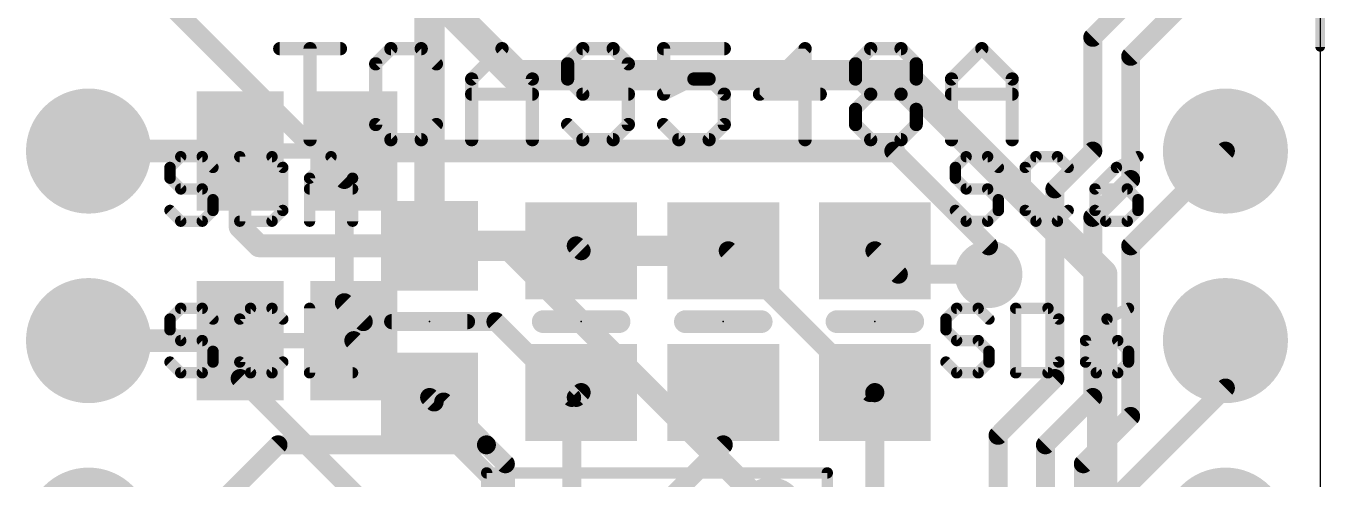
# Model space of a CAD drawing. Extents: x -11.8 to 18.1, y -9.3 to 37.4.
# Drawn here: x 0.43 to 17.85, y 19.73 to 25.81 of the extents above; entities that cross this region are included whole.
import ezdxf

# ---------------------------------------------------------------- set-up
doc = ezdxf.new("R2010")
doc.units = 0
for name, color, linetype in [('1', 12, 'CONTINUOUS'), ('16', 132, 'CONTINUOUS'), ('17', 110, 'CONTINUOUS'), ('18', 110, 'CONTINUOUS'), ('20', 53, 'CONTINUOUS'), ('21', 40, 'CONTINUOUS'), ('23', 53, 'CONTINUOUS')]:
    doc.layers.add(name, color=color, linetype=linetype)

# ---------------------------------------------------------------- blocks, each defined once
blk = doc.blocks.new('RECT')
blk.add_solid([(-0.5, -0.5), (0.5, -0.5), (-0.5, 0.5), (0.5, 0.5)])
blk = doc.blocks.new('ROUNDP')
at = {"const_width": 0.5}
blk.add_lwpolyline([(0, -0.25, 1), (0, 0.25, 1), (0, -0.25)], format="xyb", dxfattribs=at)
blk = doc.blocks.new('ROUNDV')
at = {"const_width": 0.5}
blk.add_lwpolyline([(0, -0.25, 1), (0, 0.25, 1), (0, -0.25)], format="xyb", dxfattribs=at)

msp = doc.modelspace()

# ---------------------------------------------------------------- linework, layer by layer
at = {"layer": '1'}
for points, const_width in [([(4.699, 23.749), (1.905, 26.543)], 0.254), ([(15.24, 25.4), (16.51, 26.67)], 0.254), ([(5.842, 22.86), (5.842, 26.289)], 0.4064), ([(14.732, 25.654), (15.24, 26.162)], 0.254), ([(14.732, 24.13), (14.732, 25.654)], 0.254), ([(15.24, 23.749), (15.24, 25.4)], 0.254), ([(14.224, 23.622), (14.732, 24.13)], 0.254), ([(15.24, 22.86), (16.51, 24.13)], 0.254), ([(4.699, 22.098), (4.699, 23.749)], 0.254), ([(14.732, 23.241), (15.24, 23.749)], 0.254), ([(14.224, 21.082), (14.224, 23.622)], 0.254), ([(14.732, 20.828), (14.732, 23.241)], 0.254), ([(5.842, 22.86), (7.808, 22.86)], 0.4064), ([(9.779, 22.794), (7.874, 22.794)], 0.4064), ([(7.808, 22.86), (7.874, 22.794)], 0.254), ([(15.24, 20.574), (15.24, 22.86)], 0.254), ([(9.779, 22.794), (9.845, 22.794)], 0.254), ([(9.845, 22.794), (11.745, 20.894)], 0.254), ([(11.811, 22.794), (12.126, 22.479)], 0.254), ([(12.126, 22.479), (13.335, 22.479)], 0.254), ([(4.953, 21.844), (4.699, 22.098)], 0.254), ([(6.731, 21.844), (4.953, 21.844)], 0.254), ([(7.747, 20.828), (6.731, 21.844)], 0.254), ([(16.51, 20.955), (16.51, 21.59)], 0.254), ([(13.462, 20.32), (14.224, 21.082)], 0.254), ([(15.113, 19.558), (16.51, 20.955)], 0.254), ([(5.903, 20.767), (5.842, 20.828)], 0.254), ([(7.747, 18.669), (7.747, 20.828)], 0.254), ([(7.747, 20.828), (7.808, 20.828)], 0.254), ([(7.808, 20.828), (7.874, 20.894)], 0.254), ([(9.779, 20.894), (9.779, 20.193)], 0.254), ([(11.745, 20.894), (11.811, 20.894)], 0.254), ([(11.8078, 20.8908), (11.811, 20.894)], 0.254), ([(11.811, 19.5802), (11.811, 20.894)], 0.254), ([(14.097, 20.193), (14.732, 20.828)], 0.254), ([(6.03, 20.767), (5.903, 20.767)], 0.254), ([(6.604, 20.193), (6.03, 20.767)], 0.254), ([(14.605, 19.939), (15.24, 20.574)], 0.254), ([(13.462, 19.558), (13.462, 20.32)], 0.254), ([(2.667, 19.05), (3.81, 20.193)], 0.254), ([(3.81, 20.193), (6.604, 20.193)], 0.254), ([(6.604, 20.193), (6.858, 19.939)], 0.254), ([(9.779, 20.193), (9.017, 19.431)], 0.254), ([(14.097, 19.304), (14.097, 20.193)], 0.254), ([(6.858, 19.939), (6.858, 18.288)], 0.254), ([(14.605, 19.05), (14.605, 19.939)], 0.254)]:
    msp.add_lwpolyline(points, dxfattribs=dict(at, const_width=const_width))
for points, const_width in [([(14.7955, 25.654, 1), (14.6685, 25.654)], 0.127), ([(14.6871, 25.6989, 1), (14.7769, 25.6091)], 0.127), ([(15.3035, 25.4, 1), (15.1765, 25.4)], 0.127), ([(15.1951, 25.4449, 1), (15.2849, 25.3551)], 0.127), ([(14.7769, 24.0851, 1), (14.6871, 24.1749)], 0.127), ([(16.5549, 24.0851, 1), (16.4651, 24.1749)], 0.127), ([(14.6685, 24.13, 1), (14.7955, 24.13)], 0.127), ([(4.7625, 23.749, 1), (4.6355, 23.749)], 0.127), ([(4.6541, 23.7041, 1), (4.7439, 23.7939)], 0.127), ([(15.2849, 23.7041, 1), (15.1951, 23.7939)], 0.127), ([(14.2875, 23.622, 1), (14.1605, 23.622)], 0.127), ([(14.1791, 23.6669, 1), (14.2689, 23.5771)], 0.127), ([(15.1765, 23.749, 1), (15.3035, 23.749)], 0.127), ([(14.7955, 23.241, 1), (14.6685, 23.241)], 0.127), ([(14.6871, 23.2859, 1), (14.7769, 23.1961)], 0.127), ([(5.842, 22.9616, 1), (5.842, 22.7584)], 0.2032), ([(7.874, 22.8956, 1), (7.874, 22.6924)], 0.2032), ([(7.8529, 22.9049, 1), (7.7631, 22.8151)], 0.127), ([(7.808, 22.7584, 1), (7.808, 22.9616)], 0.2032), ([(9.779, 22.6924, 1), (9.779, 22.8956)], 0.2032), ([(15.3035, 22.86, 1), (15.1765, 22.86)], 0.127), ([(5.7404, 22.86, 1), (5.9436, 22.86)], 0.2032), ([(7.8291, 22.7491, 1), (7.9189, 22.8389)], 0.127), ([(9.779, 22.8575, 1), (9.779, 22.7305)], 0.127), ([(9.8899, 22.8389, 1), (9.8001, 22.7491)], 0.127), ([(9.845, 22.7305, 1), (9.845, 22.8575)], 0.127), ([(11.8559, 22.8389, 1), (11.7661, 22.7491)], 0.127), ([(15.1951, 22.9049, 1), (15.2849, 22.8151)], 0.127), ([(12.126, 22.5425, 1), (12.126, 22.4155)], 0.127), ([(12.0811, 22.4341, 1), (12.1709, 22.5239)], 0.127), ([(13.335, 22.4155, 1), (13.335, 22.5425)], 0.127), ([(4.7439, 22.1429, 1), (4.6541, 22.0531)], 0.127), ([(4.6355, 22.098, 1), (4.7625, 22.098)], 0.127), ([(4.953, 21.9075, 1), (4.953, 21.7805)], 0.127), ([(4.9081, 21.7991, 1), (4.9979, 21.8889)], 0.127), ([(6.7759, 21.8889, 1), (6.6861, 21.7991)], 0.127), ([(6.731, 21.7805, 1), (6.731, 21.9075)], 0.127), ([(16.5735, 21.59, 1), (16.4465, 21.59)], 0.127), ([(14.1605, 21.082, 1), (14.2875, 21.082)], 0.127), ([(14.2689, 21.0371, 1), (14.1791, 21.1269)], 0.127), ([(16.5549, 20.9101, 1), (16.4651, 20.9999)], 0.127), ([(5.8869, 20.8729, 1), (5.7971, 20.7831)], 0.127), ([(7.8105, 20.828, 1), (7.6835, 20.828)], 0.127), ([(7.747, 20.8915, 1), (7.747, 20.7645)], 0.127), ([(7.7021, 20.7831, 1), (7.7919, 20.8729)], 0.127), ([(7.7631, 20.8729, 1), (7.8529, 20.7831)], 0.127), ([(7.808, 20.7645, 1), (7.808, 20.8915)], 0.127), ([(7.9189, 20.8491, 1), (7.8291, 20.9389)], 0.127), ([(9.8425, 20.894, 1), (9.7155, 20.894)], 0.127), ([(11.745, 20.9575, 1), (11.745, 20.8305)], 0.127), ([(11.7001, 20.8491, 1), (11.7899, 20.9389)], 0.127), ([(11.7629, 20.9357, 1), (11.8527, 20.8459)], 0.127), ([(11.8745, 20.894, 1), (11.7475, 20.894)], 0.127), ([(11.8559, 20.8491, 1), (11.7661, 20.9389)], 0.127), ([(11.811, 20.8305, 1), (11.811, 20.9575)], 0.127), ([(14.7769, 20.7831, 1), (14.6871, 20.8729)], 0.127), ([(16.4465, 20.955, 1), (16.5735, 20.955)], 0.127), ([(5.903, 20.8305, 1), (5.903, 20.7035)], 0.127), ([(5.8581, 20.7221, 1), (5.9479, 20.8119)], 0.127), ([(6.0749, 20.8119, 1), (5.9851, 20.7221)], 0.127), ([(6.03, 20.7035, 1), (6.03, 20.8305)], 0.127), ([(14.6685, 20.828, 1), (14.7955, 20.828)], 0.127), ([(15.1765, 20.574, 1), (15.3035, 20.574)], 0.127), ([(15.2849, 20.5291, 1), (15.1951, 20.6189)], 0.127), ([(13.5255, 20.32, 1), (13.3985, 20.32)], 0.127), ([(13.4171, 20.3649, 1), (13.5069, 20.2751)], 0.127), ([(3.81, 20.2565, 1), (3.81, 20.1295)], 0.127), ([(3.8549, 20.1481, 1), (3.7651, 20.2379)], 0.127), ([(6.6489, 20.2379, 1), (6.5591, 20.1481)], 0.127), ([(6.5591, 20.1481, 1), (6.6489, 20.2379)], 0.127), ([(6.604, 20.1295, 1), (6.604, 20.2565)], 0.127), ([(9.7155, 20.193, 1), (9.8425, 20.193)], 0.127), ([(9.8239, 20.1481, 1), (9.7341, 20.2379)], 0.127), ([(14.1605, 20.193, 1), (14.0335, 20.193)], 0.127), ([(14.0521, 20.2379, 1), (14.1419, 20.1481)], 0.127), ([(6.9215, 19.939, 1), (6.7945, 19.939)], 0.127), ([(6.8131, 19.8941, 1), (6.9029, 19.9839)], 0.127), ([(14.6685, 19.939, 1), (14.5415, 19.939)], 0.127), ([(14.5601, 19.9839, 1), (14.6499, 19.8941)], 0.127)]:
    msp.add_lwpolyline(points, format="xyb", dxfattribs=dict(at, const_width=const_width))
at = {"layer": '16'}
for points, const_width in [([(2.921, 29.21), (6.985, 25.146)], 0.4064), ([(6.985, 25.146), (12.192, 25.146)], 0.4064), ([(12.192, 25.146), (14.859, 22.479)], 0.4064), ([(3.302, 24.13), (1.27, 24.13)], 0.3048), ([(3.302, 23.114), (3.302, 24.13)], 0.3048), ([(4.826, 24.13), (12.065, 24.13)], 0.3048), ([(12.065, 24.13), (13.335, 22.86)], 0.254), ([(3.556, 22.86), (3.302, 23.114)], 0.3048), ([(6.858, 22.86), (3.556, 22.86)], 0.3048), ([(10.414, 19.304), (6.858, 22.86)], 0.3048), ([(13.335, 22.86), (13.335, 22.479)], 0.254), ([(14.859, 22.479), (14.859, 12.954)], 0.4064), ([(3.302, 21.59), (1.27, 21.59)], 0.3048), ([(3.302, 21.59), (3.302, 21.082)], 0.254), ([(4.826, 21.59), (7.747, 18.669)], 0.254), ([(3.302, 21.082), (6.604, 17.78)], 0.254)]:
    msp.add_lwpolyline(points, dxfattribs=dict(at, const_width=const_width))
for points, const_width in [([(6.985, 25.2476, 1), (6.985, 25.0444)], 0.2032), ([(6.9132, 25.0742, 1), (7.0568, 25.2178)], 0.2032), ([(12.2638, 25.2178, 1), (12.1202, 25.0742)], 0.2032), ([(12.192, 25.0444, 1), (12.192, 25.2476)], 0.2032), ([(1.27, 24.2062, 1), (1.27, 24.0538)], 0.1524), ([(3.3782, 24.13, 1), (3.2258, 24.13)], 0.1524), ([(3.302, 24.0538, 1), (3.302, 24.2062)], 0.1524), ([(4.826, 24.2062, 1), (4.826, 24.0538)], 0.1524), ([(12.1099, 24.1749, 1), (12.0201, 24.0851)], 0.127), ([(12.065, 24.0538, 1), (12.065, 24.2062)], 0.1524), ([(3.3559, 23.1679, 1), (3.2481, 23.0601)], 0.1524), ([(3.2258, 23.114, 1), (3.3782, 23.114)], 0.1524), ([(3.556, 22.9362, 1), (3.556, 22.7838)], 0.1524), ([(3.5021, 22.8061, 1), (3.6099, 22.9139)], 0.1524), ([(6.9119, 22.9139, 1), (6.8041, 22.8061)], 0.1524), ([(6.858, 22.7838, 1), (6.858, 22.9362)], 0.1524), ([(13.3985, 22.86, 1), (13.2715, 22.86)], 0.127), ([(13.2901, 22.8151, 1), (13.3799, 22.9049)], 0.127), ([(14.9606, 22.479, 1), (14.7574, 22.479)], 0.2032), ([(14.7872, 22.4072, 1), (14.9308, 22.5508)], 0.2032), ([(13.2715, 22.479, 1), (13.3985, 22.479)], 0.127), ([(1.27, 21.6662, 1), (1.27, 21.5138)], 0.1524), ([(3.3655, 21.59, 1), (3.2385, 21.59)], 0.127), ([(3.302, 21.5138, 1), (3.302, 21.6662)], 0.1524), ([(4.8709, 21.6349, 1), (4.7811, 21.5451)], 0.127), ([(3.3469, 21.1269, 1), (3.2571, 21.0371)], 0.127), ([(3.2385, 21.082, 1), (3.3655, 21.082)], 0.127)]:
    msp.add_lwpolyline(points, format="xyb", dxfattribs=dict(at, const_width=const_width))
at = {"layer": '20'}
msp.add_line((17.78, 30.48), (17.78, 0), dxfattribs=at)
at = {"layer": '20', "const_width": 0.13}
msp.add_lwpolyline([(17.78, 25.527), (17.78, 37.002)], dxfattribs=at)
at = {"layer": '20', "const_width": 0.065}
msp.add_lwpolyline([(17.7475, 25.527, 1), (17.8125, 25.527)], format="xyb", dxfattribs=at)
at = {"layer": '21'}
for points, const_width in [([(3.8335, 25.5471, 1), (3.8335, 25.4582)], 0.0889), ([(4.2847, 25.5026, 1), (4.1958, 25.5026)], 0.0889), ([(4.647, 25.4582, 1), (4.647, 25.5471)], 0.0889), ([(5.3233, 25.5471, 1), (5.3233, 25.4582)], 0.0889), ([(5.3547, 25.4712, 1), (5.2918, 25.5341)], 0.0889), ([(5.7614, 25.5341, 1), (5.6986, 25.4712)], 0.0889), ([(5.73, 25.4582, 1), (5.73, 25.5471)], 0.0889), ([(6.8444, 25.5341, 1), (6.7815, 25.4712)], 0.0889), ([(6.8444, 25.4712, 1), (6.7815, 25.5341)], 0.0889), ([(7.8959, 25.5471, 1), (7.8959, 25.4582)], 0.0889), ([(7.9274, 25.4712, 1), (7.8645, 25.5341)], 0.0889), ([(8.3341, 25.5341, 1), (8.2712, 25.4712)], 0.0889), ([(8.3027, 25.4582, 1), (8.3027, 25.5471)], 0.0889), ([(8.9789, 25.5471, 1), (8.9789, 25.4582)], 0.0889), ([(9.0233, 25.5026, 1), (8.9344, 25.5026)], 0.0889), ([(9.7924, 25.4582, 1), (9.7924, 25.5471)], 0.0889), ([(10.9198, 25.5026, 1), (10.8309, 25.5026)], 0.0889), ([(10.9068, 25.4712, 1), (10.8439, 25.5341)], 0.0889), ([(11.7549, 25.5471, 1), (11.7549, 25.4582)], 0.0889), ([(11.7864, 25.4712, 1), (11.7235, 25.5341)], 0.0889), ([(12.1931, 25.5341, 1), (12.1303, 25.4712)], 0.0889), ([(12.1617, 25.4582, 1), (12.1617, 25.5471)], 0.0889), ([(13.2761, 25.5341, 1), (13.2132, 25.4712)], 0.0889), ([(13.2761, 25.4712, 1), (13.2132, 25.5341)], 0.0889), ([(5.1643, 25.2993, 1), (5.0754, 25.2993)], 0.0889), ([(5.0885, 25.3307, 1), (5.1513, 25.2678)], 0.0889), ([(5.9019, 25.2678, 1), (5.9648, 25.3307)], 0.0889), ([(7.6611, 25.3307, 1), (7.724, 25.2678)], 0.0889), ([(7.737, 25.2993, 1), (7.6481, 25.2993)], 0.0889), ([(8.5505, 25.2993, 1), (8.4616, 25.2993)], 0.0889), ([(8.4746, 25.2678, 1), (8.5375, 25.3307)], 0.0889), ([(11.596, 25.2993, 1), (11.5071, 25.2993)], 0.0889), ([(11.5201, 25.3307, 1), (11.583, 25.2678)], 0.0889), ([(12.4095, 25.2993, 1), (12.3206, 25.2993)], 0.0889), ([(12.3336, 25.2678, 1), (12.3965, 25.3307)], 0.0889), ([(6.4507, 25.0959, 1), (6.3618, 25.0959)], 0.0889), ([(6.3748, 25.1273, 1), (6.4376, 25.0645)], 0.0889), ([(7.2642, 25.0959, 1), (7.1753, 25.0959)], 0.0889), ([(7.1883, 25.0645, 1), (7.2511, 25.1273)], 0.0889), ([(7.724, 25.1273, 1), (7.6611, 25.0645)], 0.0889), ([(7.6481, 25.0959, 1), (7.737, 25.0959)], 0.0889), ([(9.3856, 25.1403, 1), (9.3856, 25.0514)], 0.0889), ([(9.4055, 25.0561, 1), (9.3658, 25.1357)], 0.0889), ([(9.6204, 25.1273, 1), (9.5576, 25.0645)], 0.0889), ([(9.589, 25.0514, 1), (9.589, 25.1403)], 0.0889), ([(11.5071, 25.0959, 1), (11.596, 25.0959)], 0.0889), ([(11.583, 25.1273, 1), (11.5201, 25.0645)], 0.0889), ([(12.3206, 25.0959, 1), (12.4095, 25.0959)], 0.0889), ([(12.3965, 25.0645, 1), (12.3336, 25.1273)], 0.0889), ([(12.8824, 25.0959, 1), (12.7935, 25.0959)], 0.0889), ([(12.8065, 25.1273, 1), (12.8693, 25.0645)], 0.0889), ([(13.6959, 25.0959, 1), (13.607, 25.0959)], 0.0889), ([(13.62, 25.0645, 1), (13.6828, 25.1273)], 0.0889), ([(6.4062, 24.937, 1), (6.4062, 24.8481)], 0.0889), ([(7.2197, 24.8481, 1), (7.2197, 24.937)], 0.0889), ([(7.8959, 24.937, 1), (7.8959, 24.8481)], 0.0889), ([(7.8645, 24.8611, 1), (7.9274, 24.9239)], 0.0889), ([(8.5061, 24.8481, 1), (8.5061, 24.937)], 0.0889), ([(8.959, 24.9323, 1), (8.9988, 24.8528)], 0.0889), ([(8.9344, 24.8925, 1), (9.0233, 24.8925)], 0.0889), ([(9.8368, 24.8925, 1), (9.7479, 24.8925)], 0.0889), ([(9.761, 24.8611, 1), (9.8238, 24.9239)], 0.0889), ([(10.2652, 24.937, 1), (10.2652, 24.8481)], 0.0889), ([(10.2338, 24.9239, 1), (10.2967, 24.8611)], 0.0889), ([(11.0787, 24.8481, 1), (11.0787, 24.937)], 0.0889), ([(11.7549, 24.937, 1), (11.7549, 24.8481)], 0.0889), ([(11.7864, 24.8611, 1), (11.7235, 24.9239)], 0.0889), ([(11.7235, 24.8611, 1), (11.7864, 24.9239)], 0.0889), ([(12.1931, 24.9239, 1), (12.1303, 24.8611)], 0.0889), ([(12.1303, 24.9239, 1), (12.1931, 24.8611)], 0.0889), ([(12.1617, 24.8481, 1), (12.1617, 24.937)], 0.0889), ([(12.8379, 24.937, 1), (12.8379, 24.8481)], 0.0889), ([(13.6514, 24.8481, 1), (13.6514, 24.937)], 0.0889), ([(11.596, 24.6891, 1), (11.5071, 24.6891)], 0.0889), ([(11.5201, 24.7206, 1), (11.583, 24.6577)], 0.0889), ([(12.4095, 24.6891, 1), (12.3206, 24.6891)], 0.0889), ([(12.3336, 24.6577, 1), (12.3965, 24.7206)], 0.0889), ([(5.1513, 24.5172, 1), (5.0885, 24.4543)], 0.0889), ([(5.9648, 24.4543, 1), (5.9019, 24.5172)], 0.0889), ([(7.724, 24.5172, 1), (7.6611, 24.4543)], 0.0889), ([(8.5375, 24.4543, 1), (8.4746, 24.5172)], 0.0889), ([(9.0103, 24.5172, 1), (8.9475, 24.4543)], 0.0889), ([(9.8238, 24.4543, 1), (9.761, 24.5172)], 0.0889), ([(11.583, 24.5172, 1), (11.5201, 24.4543)], 0.0889), ([(12.3965, 24.4543, 1), (12.3336, 24.5172)], 0.0889), ([(5.0754, 24.4858, 1), (5.1643, 24.4858)], 0.0889), ([(8.4616, 24.4858, 1), (8.5505, 24.4858)], 0.0889), ([(9.7479, 24.4858, 1), (9.8368, 24.4858)], 0.0889), ([(11.5071, 24.4858, 1), (11.596, 24.4858)], 0.0889), ([(12.3206, 24.4858, 1), (12.4095, 24.4858)], 0.0889), ([(4.1958, 24.2824, 1), (4.2847, 24.2824)], 0.0889), ([(5.3233, 24.3269, 1), (5.3233, 24.238)], 0.0889), ([(5.2918, 24.251, 1), (5.3547, 24.3138)], 0.0889), ([(5.6986, 24.3138, 1), (5.7614, 24.251)], 0.0889), ([(5.73, 24.238, 1), (5.73, 24.3269)], 0.0889), ([(6.3618, 24.2824, 1), (6.4507, 24.2824)], 0.0889), ([(7.1753, 24.2824, 1), (7.2642, 24.2824)], 0.0889), ([(7.8959, 24.3269, 1), (7.8959, 24.238)], 0.0889), ([(7.8645, 24.251, 1), (7.9274, 24.3138)], 0.0889), ([(8.2712, 24.3138, 1), (8.3341, 24.251)], 0.0889), ([(8.3027, 24.238, 1), (8.3027, 24.3269)], 0.0889), ([(9.1823, 24.3269, 1), (9.1823, 24.238)], 0.0889), ([(9.1508, 24.251, 1), (9.2137, 24.3138)], 0.0889), ([(9.5576, 24.3138, 1), (9.6204, 24.251)], 0.0889), ([(9.589, 24.238, 1), (9.589, 24.3269)], 0.0889), ([(10.8309, 24.2824, 1), (10.9198, 24.2824)], 0.0889), ([(11.7549, 24.3269, 1), (11.7549, 24.238)], 0.0889), ([(11.7235, 24.251, 1), (11.7864, 24.3138)], 0.0889), ([(12.1303, 24.3138, 1), (12.1931, 24.251)], 0.0889), ([(12.1617, 24.238, 1), (12.1617, 24.3269)], 0.0889), ([(12.7935, 24.2824, 1), (12.8824, 24.2824)], 0.0889), ([(13.607, 24.2824, 1), (13.6959, 24.2824)], 0.0889), ([(2.5063, 24.0926, 1), (2.5063, 24.0164)], 0.0762), ([(2.5332, 24.0276, 1), (2.4793, 24.0815)], 0.0762), ([(2.8213, 24.0815, 1), (2.7674, 24.0276)], 0.0762), ([(2.7944, 24.0164, 1), (2.7944, 24.0926)], 0.0762), ([(3.3358, 24.0545, 1), (3.2596, 24.0545)], 0.0762), ([(3.2977, 24.0926, 1), (3.2977, 24.0164)], 0.0762), ([(3.7568, 24.0815, 1), (3.7029, 24.0276)], 0.0762), ([(3.7299, 24.0164, 1), (3.7299, 24.0926)], 0.0762), ([(4.5483, 24.0815, 1), (4.4944, 24.0276)], 0.0762), ([(4.5483, 24.0276, 1), (4.4944, 24.0815)], 0.0762), ([(13.0347, 24.0926, 1), (13.0347, 24.0164)], 0.0762), ([(13.0616, 24.0276, 1), (13.0078, 24.0815)], 0.0762), ([(13.3498, 24.0815, 1), (13.2959, 24.0276)], 0.0762), ([(13.3228, 24.0164, 1), (13.3228, 24.0926)], 0.0762), ([(13.9702, 24.0926, 1), (13.9702, 24.0164)], 0.0762), ([(13.9972, 24.0276, 1), (13.9433, 24.0815)], 0.0762), ([(14.2853, 24.0815, 1), (14.2314, 24.0276)], 0.0762), ([(14.2583, 24.0164, 1), (14.2583, 24.0926)], 0.0762), ([(15.3549, 24.0205, 1), (15.3209, 24.0886)], 0.0762), ([(2.4003, 23.9105, 1), (2.3241, 23.9105)], 0.0762), ([(2.3353, 23.9374, 1), (2.3891, 23.8835)], 0.0762), ([(2.9115, 23.8835, 1), (2.9654, 23.9374)], 0.0762), ([(3.912, 23.9105, 1), (3.8358, 23.9105)], 0.0762), ([(3.847, 23.8835, 1), (3.9009, 23.9374)], 0.0762), ([(12.9287, 23.9105, 1), (12.8525, 23.9105)], 0.0762), ([(12.8637, 23.9374, 1), (12.9176, 23.8835)], 0.0762), ([(13.4399, 23.8835, 1), (13.4938, 23.9374)], 0.0762), ([(13.7992, 23.9374, 1), (13.8531, 23.8835)], 0.0762), ([(13.8643, 23.9105, 1), (13.7881, 23.9105)], 0.0762), ([(14.3754, 23.8835, 1), (14.4293, 23.9374)], 0.0762), ([(15.0328, 23.9446, 1), (15.0668, 23.8764)], 0.0762), ([(15.0767, 23.8835, 1), (15.0229, 23.9374)], 0.0762), ([(2.3891, 23.7934, 1), (2.3353, 23.7395)], 0.0762), ([(2.3241, 23.7664, 1), (2.4003, 23.7664)], 0.0762), ([(2.5063, 23.6605, 1), (2.5063, 23.5843)], 0.0762), ([(2.4793, 23.5954, 1), (2.5332, 23.6493)], 0.0762), ([(2.8213, 23.6493, 1), (2.7674, 23.5954)], 0.0762), ([(2.7944, 23.5843, 1), (2.7944, 23.6605)], 0.0762), ([(4.2713, 23.7664, 1), (4.1951, 23.7664)], 0.0762), ([(4.2063, 23.7934, 1), (4.2602, 23.7395)], 0.0762), ([(4.2332, 23.6605, 1), (4.2332, 23.5843)], 0.0762), ([(4.8476, 23.7664, 1), (4.7714, 23.7664)], 0.0762), ([(4.7825, 23.7395, 1), (4.8364, 23.7934)], 0.0762), ([(4.8095, 23.5843, 1), (4.8095, 23.6605)], 0.0762), ([(12.9176, 23.7934, 1), (12.8637, 23.7395)], 0.0762), ([(12.8525, 23.7664, 1), (12.9287, 23.7664)], 0.0762), ([(13.0347, 23.6605, 1), (13.0347, 23.5843)], 0.0762), ([(13.0078, 23.5954, 1), (13.0616, 23.6493)], 0.0762), ([(13.3498, 23.6493, 1), (13.2959, 23.5954)], 0.0762), ([(13.3228, 23.5843, 1), (13.3228, 23.6605)], 0.0762), ([(14.7347, 23.6493, 1), (14.7886, 23.5954)], 0.0762), ([(14.7998, 23.6224, 1), (14.7236, 23.6224)], 0.0762), ([(14.7617, 23.6605, 1), (14.7617, 23.5843)], 0.0762), ([(15.2208, 23.6493, 1), (15.1669, 23.5954)], 0.0762), ([(15.1939, 23.5843, 1), (15.1939, 23.6605)], 0.0762), ([(2.9765, 23.4783, 1), (2.9003, 23.4783)], 0.0762), ([(2.9115, 23.4514, 1), (2.9654, 23.5053)], 0.0762), ([(13.505, 23.4783, 1), (13.4288, 23.4783)], 0.0762), ([(13.4399, 23.4514, 1), (13.4938, 23.5053)], 0.0762), ([(15.376, 23.4783, 1), (15.2998, 23.4783)], 0.0762), ([(15.311, 23.4514, 1), (15.3648, 23.5053)], 0.0762), ([(2.3891, 23.3612, 1), (2.3353, 23.3073)], 0.0762), ([(2.9003, 23.3343, 1), (2.9765, 23.3343)], 0.0762), ([(2.9654, 23.3073, 1), (2.9115, 23.3612)], 0.0762), ([(3.8358, 23.3343, 1), (3.912, 23.3343)], 0.0762), ([(3.9009, 23.3073, 1), (3.847, 23.3612)], 0.0762), ([(12.9176, 23.3612, 1), (12.8637, 23.3073)], 0.0762), ([(13.4288, 23.3343, 1), (13.505, 23.3343)], 0.0762), ([(13.4938, 23.3073, 1), (13.4399, 23.3612)], 0.0762), ([(13.8531, 23.3612, 1), (13.7992, 23.3073)], 0.0762), ([(13.7881, 23.3343, 1), (13.8643, 23.3343)], 0.0762), ([(14.4293, 23.3073, 1), (14.3754, 23.3612)], 0.0762), ([(14.7886, 23.3612, 1), (14.7347, 23.3073)], 0.0762), ([(14.7236, 23.3343, 1), (14.7998, 23.3343)], 0.0762), ([(15.2998, 23.3343, 1), (15.376, 23.3343)], 0.0762), ([(15.3648, 23.3073, 1), (15.311, 23.3612)], 0.0762), ([(2.5063, 23.2283, 1), (2.5063, 23.1521)], 0.0762), ([(2.4793, 23.1633, 1), (2.5332, 23.2171)], 0.0762), ([(2.7674, 23.2171, 1), (2.8213, 23.1633)], 0.0762), ([(2.7944, 23.1521, 1), (2.7944, 23.2283)], 0.0762), ([(3.2977, 23.2283, 1), (3.2977, 23.1521)], 0.0762), ([(3.2596, 23.1902, 1), (3.3358, 23.1902)], 0.0762), ([(3.7029, 23.2171, 1), (3.7568, 23.1633)], 0.0762), ([(3.7299, 23.1521, 1), (3.7299, 23.2283)], 0.0762), ([(4.1951, 23.1902, 1), (4.2713, 23.1902)], 0.0762), ([(4.7714, 23.1902, 1), (4.8476, 23.1902)], 0.0762), ([(13.0347, 23.2283, 1), (13.0347, 23.1521)], 0.0762), ([(13.0078, 23.1633, 1), (13.0616, 23.2171)], 0.0762), ([(13.2959, 23.2171, 1), (13.3498, 23.1633)], 0.0762), ([(13.3228, 23.1521, 1), (13.3228, 23.2283)], 0.0762), ([(13.9702, 23.2283, 1), (13.9702, 23.1521)], 0.0762), ([(13.9433, 23.1633, 1), (13.9972, 23.2171)], 0.0762), ([(14.2314, 23.2171, 1), (14.2853, 23.1633)], 0.0762), ([(14.2583, 23.1521, 1), (14.2583, 23.2283)], 0.0762), ([(14.9057, 23.2283, 1), (14.9057, 23.1521)], 0.0762), ([(14.8788, 23.1633, 1), (14.9327, 23.2171)], 0.0762), ([(15.1669, 23.2171, 1), (15.2208, 23.1633)], 0.0762), ([(15.1939, 23.1521, 1), (15.1939, 23.2283)], 0.0762), ([(2.4003, 21.8785, 1), (2.3241, 21.8785)], 0.0762), ([(2.3353, 21.9054, 1), (2.3891, 21.8515)], 0.0762), ([(2.5063, 22.0606, 1), (2.5063, 21.9844)], 0.0762), ([(2.5332, 21.9956, 1), (2.4793, 22.0495)], 0.0762), ([(2.8213, 22.0495, 1), (2.7674, 21.9956)], 0.0762), ([(2.7944, 21.9844, 1), (2.7944, 22.0606)], 0.0762), ([(2.9115, 21.8515, 1), (2.9654, 21.9054)], 0.0762), ([(3.3358, 21.8785, 1), (3.2596, 21.8785)], 0.0762), ([(3.2708, 21.9054, 1), (3.3247, 21.8515)], 0.0762), ([(3.4418, 22.0606, 1), (3.4418, 21.9844)], 0.0762), ([(3.4687, 21.9956, 1), (3.4148, 22.0495)], 0.0762), ([(3.7568, 22.0495, 1), (3.7029, 21.9956)], 0.0762), ([(3.7299, 21.9844, 1), (3.7299, 22.0606)], 0.0762), ([(3.847, 21.8515, 1), (3.9009, 21.9054)], 0.0762), ([(4.2713, 22.0225, 1), (4.1951, 22.0225)], 0.0762), ([(5.334, 21.8948, 1), (5.334, 21.7932)], 0.1016), ([(6.35, 21.7932, 1), (6.35, 21.8948)], 0.1016), ([(7.366, 21.9202, 1), (7.366, 21.7678)], 0.1524), ([(8.382, 21.7678, 1), (8.382, 21.9202)], 0.1524), ([(9.271, 21.9202, 1), (9.271, 21.7678)], 0.1524), ([(10.287, 21.7678, 1), (10.287, 21.9202)], 0.1524), ([(11.303, 21.9202, 1), (11.303, 21.7678)], 0.1524), ([(12.319, 21.7678, 1), (12.319, 21.9202)], 0.1524), ([(12.8017, 21.8785, 1), (12.7255, 21.8785)], 0.0762), ([(12.7367, 21.9054, 1), (12.7906, 21.8515)], 0.0762), ([(12.9077, 22.0606, 1), (12.9077, 21.9844)], 0.0762), ([(12.9346, 21.9956, 1), (12.8808, 22.0495)], 0.0762), ([(13.2228, 22.0495, 1), (13.1689, 21.9956)], 0.0762), ([(13.1958, 21.9844, 1), (13.1958, 22.0606)], 0.0762), ([(13.3129, 21.8515, 1), (13.3668, 21.9054)], 0.0762), ([(13.7373, 22.0225, 1), (13.6611, 22.0225)], 0.0762), ([(13.6992, 22.0606, 1), (13.6992, 21.9844)], 0.0762), ([(14.1583, 22.0495, 1), (14.1044, 21.9956)], 0.0762), ([(14.1313, 21.9844, 1), (14.1313, 22.0606)], 0.0762), ([(14.3135, 21.8785, 1), (14.2373, 21.8785)], 0.0762), ([(14.2484, 21.8515, 1), (14.3023, 21.9054)], 0.0762), ([(14.9058, 21.9126, 1), (14.9398, 21.8444)], 0.0762), ([(14.9497, 21.8515, 1), (14.8959, 21.9054)], 0.0762), ([(15.2279, 21.9885, 1), (15.1939, 22.0566)], 0.0762), ([(2.3891, 21.7614, 1), (2.3353, 21.7075)], 0.0762), ([(2.3241, 21.7344, 1), (2.4003, 21.7344)], 0.0762), ([(12.7906, 21.7614, 1), (12.7367, 21.7075)], 0.0762), ([(12.7255, 21.7344, 1), (12.8017, 21.7344)], 0.0762), ([(2.5063, 21.6285, 1), (2.5063, 21.5523)], 0.0762), ([(2.4793, 21.5634, 1), (2.5332, 21.6173)], 0.0762), ([(2.8213, 21.6173, 1), (2.7674, 21.5634)], 0.0762), ([(2.7944, 21.5523, 1), (2.7944, 21.6285)], 0.0762), ([(12.9077, 21.6285, 1), (12.9077, 21.5523)], 0.0762), ([(12.8808, 21.5634, 1), (12.9346, 21.6173)], 0.0762), ([(13.2228, 21.6173, 1), (13.1689, 21.5634)], 0.0762), ([(13.1958, 21.5523, 1), (13.1958, 21.6285)], 0.0762), ([(14.6077, 21.6173, 1), (14.6616, 21.5634)], 0.0762), ([(14.6728, 21.5904, 1), (14.5966, 21.5904)], 0.0762), ([(14.6347, 21.6285, 1), (14.6347, 21.5523)], 0.0762), ([(15.0938, 21.6173, 1), (15.0399, 21.5634)], 0.0762), ([(15.0669, 21.5523, 1), (15.0669, 21.6285)], 0.0762), ([(2.9765, 21.4463, 1), (2.9003, 21.4463)], 0.0762), ([(2.9115, 21.4194, 1), (2.9654, 21.4733)], 0.0762), ([(13.378, 21.4463, 1), (13.3018, 21.4463)], 0.0762), ([(13.3129, 21.4194, 1), (13.3668, 21.4733)], 0.0762), ([(15.249, 21.4463, 1), (15.1728, 21.4463)], 0.0762), ([(15.184, 21.4194, 1), (15.2378, 21.4733)], 0.0762), ([(2.3891, 21.3292, 1), (2.3353, 21.2753)], 0.0762), ([(2.9003, 21.3023, 1), (2.9765, 21.3023)], 0.0762), ([(2.9654, 21.2753, 1), (2.9115, 21.3292)], 0.0762), ([(3.3247, 21.3292, 1), (3.2708, 21.2753)], 0.0762), ([(3.2596, 21.3023, 1), (3.3358, 21.3023)], 0.0762), ([(3.9009, 21.2753, 1), (3.847, 21.3292)], 0.0762), ([(12.7906, 21.3292, 1), (12.7367, 21.2753)], 0.0762), ([(13.3018, 21.3023, 1), (13.378, 21.3023)], 0.0762), ([(13.3668, 21.2753, 1), (13.3129, 21.3292)], 0.0762), ([(14.2373, 21.3023, 1), (14.3135, 21.3023)], 0.0762), ([(14.3023, 21.2753, 1), (14.2484, 21.3292)], 0.0762), ([(14.6616, 21.3292, 1), (14.6077, 21.2753)], 0.0762), ([(14.5966, 21.3023, 1), (14.6728, 21.3023)], 0.0762), ([(15.1728, 21.3023, 1), (15.249, 21.3023)], 0.0762), ([(15.2378, 21.2753, 1), (15.184, 21.3292)], 0.0762), ([(2.5063, 21.1963, 1), (2.5063, 21.1201)], 0.0762), ([(2.4793, 21.1313, 1), (2.5332, 21.1851)], 0.0762), ([(2.7674, 21.1851, 1), (2.8213, 21.1313)], 0.0762), ([(2.7944, 21.1201, 1), (2.7944, 21.1963)], 0.0762), ([(3.4418, 21.1963, 1), (3.4418, 21.1201)], 0.0762), ([(3.4148, 21.1313, 1), (3.4687, 21.1851)], 0.0762), ([(3.7029, 21.1851, 1), (3.7568, 21.1313)], 0.0762), ([(3.7299, 21.1201, 1), (3.7299, 21.1963)], 0.0762), ([(4.2332, 21.1963, 1), (4.2332, 21.1201)], 0.0762), ([(4.1951, 21.1582, 1), (4.2713, 21.1582)], 0.0762), ([(4.8095, 21.1201, 1), (4.8095, 21.1963)], 0.0762), ([(12.9077, 21.1963, 1), (12.9077, 21.1201)], 0.0762), ([(12.8808, 21.1313, 1), (12.9346, 21.1851)], 0.0762), ([(13.1689, 21.1851, 1), (13.2228, 21.1313)], 0.0762), ([(13.1958, 21.1201, 1), (13.1958, 21.1963)], 0.0762), ([(13.6992, 21.1963, 1), (13.6992, 21.1201)], 0.0762), ([(13.6611, 21.1582, 1), (13.7373, 21.1582)], 0.0762), ([(14.1044, 21.1851, 1), (14.1583, 21.1313)], 0.0762), ([(14.1313, 21.1201, 1), (14.1313, 21.1963)], 0.0762), ([(14.7787, 21.1963, 1), (14.7787, 21.1201)], 0.0762), ([(14.7518, 21.1313, 1), (14.8057, 21.1851)], 0.0762), ([(15.0399, 21.1851, 1), (15.0938, 21.1313)], 0.0762), ([(15.0669, 21.1201, 1), (15.0669, 21.1963)], 0.0762), ([(6.6453, 19.8166, 1), (6.5691, 19.8166)], 0.0762), ([(6.6072, 19.8547, 1), (6.6072, 19.7785)], 0.0762), ([(11.2109, 19.8166, 1), (11.1347, 19.8166)], 0.0762), ([(11.1728, 19.7785, 1), (11.1728, 19.8547)], 0.0762)]:
    msp.add_lwpolyline(points, format="xyb", dxfattribs=dict(at, const_width=const_width))
for points, const_width in [([(3.8335, 25.5026), (4.647, 25.5026)], 0.1778), ([(4.2403, 24.2824), (4.2403, 25.5026)], 0.1778), ([(5.3233, 25.5026), (5.1199, 25.2993)], 0.1778), ([(5.73, 25.5026), (5.3233, 25.5026)], 0.1778), ([(5.9334, 25.2993), (5.73, 25.5026)], 0.1778), ([(6.4062, 25.0959), (6.813, 25.5026)], 0.1778), ([(6.813, 25.5026), (7.2197, 25.0959)], 0.1778), ([(7.8959, 25.5026), (7.6926, 25.2993)], 0.1778), ([(8.3027, 25.5026), (7.8959, 25.5026)], 0.1778), ([(8.5061, 25.2993), (8.3027, 25.5026)], 0.1778), ([(9.7924, 25.5026), (8.9789, 25.5026)], 0.1778), ([(8.9789, 25.5026), (8.9789, 24.8925)], 0.1778), ([(10.8754, 25.5026), (10.2652, 24.8925)], 0.1778), ([(10.8754, 24.2824), (10.8754, 25.5026)], 0.1778), ([(11.5516, 25.2993), (11.7549, 25.5026)], 0.1778), ([(11.7549, 25.5026), (12.1617, 25.5026)], 0.1778), ([(12.1617, 25.5026), (12.3651, 25.2993)], 0.1778), ([(12.8379, 25.0959), (13.2447, 25.5026)], 0.1778), ([(13.2447, 25.5026), (13.6514, 25.0959)], 0.1778), ([(5.1199, 25.2993), (5.1199, 24.4858)], 0.1778), ([(7.6926, 25.2993), (7.6926, 25.0959)], 0.1778), ([(8.5061, 24.4858), (8.5061, 25.2993)], 0.1778), ([(11.5516, 25.0959), (11.5516, 25.2993)], 0.1778), ([(12.3651, 25.2993), (12.3651, 25.0959)], 0.1778), ([(6.4062, 24.2824), (6.4062, 25.0959)], 0.1778), ([(7.2197, 25.0959), (7.2197, 24.2824)], 0.1778), ([(7.6926, 25.0959), (7.8959, 24.8925)], 0.1778), ([(8.9789, 24.8925), (9.3856, 25.0959)], 0.1778), ([(9.3856, 25.0959), (9.589, 25.0959)], 0.1778), ([(9.589, 25.0959), (9.7924, 24.8925)], 0.1778), ([(11.7549, 24.8925), (11.5516, 25.0959)], 0.1778), ([(12.3651, 25.0959), (12.1617, 24.8925)], 0.1778), ([(12.8379, 24.2824), (12.8379, 25.0959)], 0.1778), ([(13.6514, 25.0959), (13.6514, 24.2824)], 0.1778), ([(6.4062, 24.8925), (7.2197, 24.8925)], 0.1778), ([(7.8959, 24.8925), (8.5061, 24.8925)], 0.1778), ([(9.7924, 24.8925), (9.7924, 24.4858)], 0.1778), ([(10.2652, 24.8925), (11.0787, 24.8925)], 0.1778), ([(11.5516, 24.6891), (11.7549, 24.8925)], 0.1778), ([(11.7549, 24.8925), (12.1617, 24.8925)], 0.1778), ([(12.1617, 24.8925), (12.3651, 24.6891)], 0.1778), ([(12.8379, 24.8925), (13.6514, 24.8925)], 0.1778), ([(11.5516, 24.4858), (11.5516, 24.6891)], 0.1778), ([(12.3651, 24.6891), (12.3651, 24.4858)], 0.1778), ([(5.1199, 24.4858), (5.3233, 24.2824)], 0.1778), ([(5.73, 24.2824), (5.9334, 24.4858)], 0.1778), ([(7.6926, 24.4858), (7.8959, 24.2824)], 0.1778), ([(8.3027, 24.2824), (8.5061, 24.4858)], 0.1778), ([(9.1823, 24.2824), (8.9789, 24.4858)], 0.1778), ([(9.7924, 24.4858), (9.589, 24.2824)], 0.1778), ([(11.7549, 24.2824), (11.5516, 24.4858)], 0.1778), ([(12.3651, 24.4858), (12.1617, 24.2824)], 0.1778), ([(5.3233, 24.2824), (5.73, 24.2824)], 0.1778), ([(7.8959, 24.2824), (8.3027, 24.2824)], 0.1778), ([(9.589, 24.2824), (9.1823, 24.2824)], 0.1778), ([(12.1617, 24.2824), (11.7549, 24.2824)], 0.1778), ([(2.5063, 24.0545), (2.3622, 23.9105)], 0.1524), ([(2.7944, 24.0545), (2.5063, 24.0545)], 0.1524), ([(2.9384, 23.9105), (2.7944, 24.0545)], 0.1524), ([(3.2977, 24.0545), (3.2977, 23.1902)], 0.1524), ([(3.7299, 24.0545), (3.2977, 24.0545)], 0.1524), ([(3.8739, 23.9105), (3.7299, 24.0545)], 0.1524), ([(4.2332, 23.7664), (4.5213, 24.0545)], 0.1524), ([(4.5213, 24.0545), (4.8095, 23.7664)], 0.1524), ([(13.0347, 24.0545), (12.8906, 23.9105)], 0.1524), ([(13.3228, 24.0545), (13.0347, 24.0545)], 0.1524), ([(13.4669, 23.9105), (13.3228, 24.0545)], 0.1524), ([(13.9702, 24.0545), (13.8262, 23.9105)], 0.1524), ([(14.2583, 24.0545), (13.9702, 24.0545)], 0.1524), ([(14.4024, 23.9105), (14.2583, 24.0545)], 0.1524), ([(15.3379, 24.0545), (15.0498, 23.9105)], 0.1524), ([(2.3622, 23.9105), (2.3622, 23.7664)], 0.1524), ([(3.8739, 23.3343), (3.8739, 23.9105)], 0.1524), ([(12.8906, 23.9105), (12.8906, 23.7664)], 0.1524), ([(13.8262, 23.9105), (13.8262, 23.3343)], 0.1524), ([(15.0498, 23.9105), (14.7617, 23.6224)], 0.1524), ([(2.3622, 23.7664), (2.5063, 23.6224)], 0.1524), ([(2.5063, 23.6224), (2.7944, 23.6224)], 0.1524), ([(2.7944, 23.6224), (2.9384, 23.4783)], 0.1524), ([(4.2332, 23.1902), (4.2332, 23.7664)], 0.1524), ([(4.2332, 23.6224), (4.8095, 23.6224)], 0.1524), ([(4.8095, 23.7664), (4.8095, 23.1902)], 0.1524), ([(12.8906, 23.7664), (13.0347, 23.6224)], 0.1524), ([(13.0347, 23.6224), (13.3228, 23.6224)], 0.1524), ([(13.3228, 23.6224), (13.4669, 23.4783)], 0.1524), ([(14.7617, 23.6224), (14.7617, 23.3343)], 0.1524), ([(15.1939, 23.6224), (14.7617, 23.6224)], 0.1524), ([(15.3379, 23.4783), (15.1939, 23.6224)], 0.1524), ([(2.9384, 23.4783), (2.9384, 23.3343)], 0.1524), ([(13.4669, 23.4783), (13.4669, 23.3343)], 0.1524), ([(15.3379, 23.3343), (15.3379, 23.4783)], 0.1524), ([(2.5063, 23.1902), (2.3622, 23.3343)], 0.1524), ([(2.9384, 23.3343), (2.7944, 23.1902)], 0.1524), ([(3.7299, 23.1902), (3.8739, 23.3343)], 0.1524), ([(13.0347, 23.1902), (12.8906, 23.3343)], 0.1524), ([(13.4669, 23.3343), (13.3228, 23.1902)], 0.1524), ([(13.8262, 23.3343), (13.9702, 23.1902)], 0.1524), ([(14.2583, 23.1902), (14.4024, 23.3343)], 0.1524), ([(14.7617, 23.3343), (14.9057, 23.1902)], 0.1524), ([(15.1939, 23.1902), (15.3379, 23.3343)], 0.1524), ([(2.7944, 23.1902), (2.5063, 23.1902)], 0.1524), ([(3.2977, 23.1902), (3.7299, 23.1902)], 0.1524), ([(13.3228, 23.1902), (13.0347, 23.1902)], 0.1524), ([(13.9702, 23.1902), (14.2583, 23.1902)], 0.1524), ([(14.9057, 23.1902), (15.1939, 23.1902)], 0.1524), ([(2.5063, 22.0225), (2.3622, 21.8785)], 0.1524), ([(2.3622, 21.8785), (2.3622, 21.7344)], 0.1524), ([(2.7944, 22.0225), (2.5063, 22.0225)], 0.1524), ([(2.9384, 21.8785), (2.7944, 22.0225)], 0.1524), ([(3.4418, 22.0225), (3.2977, 21.8785)], 0.1524), ([(3.2977, 21.8785), (3.2977, 21.3023)], 0.1524), ([(3.7299, 22.0225), (3.4418, 22.0225)], 0.1524), ([(3.8739, 21.8785), (3.7299, 22.0225)], 0.1524), ([(4.2332, 22.0225), (4.2332, 21.1582)], 0.1524), ([(5.334, 21.844), (6.35, 21.844)], 0.2032), ([(8.382, 21.844), (7.366, 21.844)], 0.3048), ([(9.271, 21.844), (10.287, 21.844)], 0.3048), ([(12.319, 21.844), (11.303, 21.844)], 0.3048), ([(12.9077, 22.0225), (12.7636, 21.8785)], 0.1524), ([(12.7636, 21.8785), (12.7636, 21.7344)], 0.1524), ([(13.1958, 22.0225), (12.9077, 22.0225)], 0.1524), ([(13.3399, 21.8785), (13.1958, 22.0225)], 0.1524), ([(13.6992, 22.0225), (13.6992, 21.1582)], 0.1524), ([(14.1313, 22.0225), (13.6992, 22.0225)], 0.1524), ([(14.2754, 21.8785), (14.1313, 22.0225)], 0.1524), ([(14.2754, 21.3023), (14.2754, 21.8785)], 0.1524), ([(14.9228, 21.8785), (14.6347, 21.5904)], 0.1524), ([(15.2109, 22.0225), (14.9228, 21.8785)], 0.1524), ([(2.3622, 21.7344), (2.5063, 21.5904)], 0.1524), ([(12.7636, 21.7344), (12.9077, 21.5904)], 0.1524), ([(2.5063, 21.5904), (2.7944, 21.5904)], 0.1524), ([(2.7944, 21.5904), (2.9384, 21.4463)], 0.1524), ([(12.9077, 21.5904), (13.1958, 21.5904)], 0.1524), ([(13.1958, 21.5904), (13.3399, 21.4463)], 0.1524), ([(14.6347, 21.5904), (14.6347, 21.3023)], 0.1524), ([(15.0669, 21.5904), (14.6347, 21.5904)], 0.1524), ([(15.2109, 21.4463), (15.0669, 21.5904)], 0.1524), ([(2.9384, 21.4463), (2.9384, 21.3023)], 0.1524), ([(13.3399, 21.4463), (13.3399, 21.3023)], 0.1524), ([(15.2109, 21.3023), (15.2109, 21.4463)], 0.1524), ([(2.5063, 21.1582), (2.3622, 21.3023)], 0.1524), ([(2.9384, 21.3023), (2.7944, 21.1582)], 0.1524), ([(3.2977, 21.3023), (3.4418, 21.1582)], 0.1524), ([(3.7299, 21.1582), (3.8739, 21.3023)], 0.1524), ([(12.9077, 21.1582), (12.7636, 21.3023)], 0.1524), ([(13.3399, 21.3023), (13.1958, 21.1582)], 0.1524), ([(14.1313, 21.1582), (14.2754, 21.3023)], 0.1524), ([(14.6347, 21.3023), (14.7787, 21.1582)], 0.1524), ([(15.0669, 21.1582), (15.2109, 21.3023)], 0.1524), ([(2.7944, 21.1582), (2.5063, 21.1582)], 0.1524), ([(3.4418, 21.1582), (3.7299, 21.1582)], 0.1524), ([(4.2332, 21.1582), (4.8095, 21.1582)], 0.1524), ([(13.1958, 21.1582), (12.9077, 21.1582)], 0.1524), ([(13.6992, 21.1582), (14.1313, 21.1582)], 0.1524), ([(14.7787, 21.1582), (15.0669, 21.1582)], 0.1524), ([(6.6072, 19.8166), (6.6072, 12.1874)], 0.1524), ([(6.6072, 19.8166), (11.1728, 19.8166)], 0.1524), ([(11.1728, 12.1874), (11.1728, 19.8166)], 0.1524)]:
    msp.add_lwpolyline(points, dxfattribs=dict(at, const_width=const_width))
at = {"layer": '23'}
for p in [(5.842, 21.844), (7.874, 21.844), (9.779, 21.844), (11.811, 21.844)]:
    msp.add_point(p, dxfattribs=at)

# ---------------------------------------------------------------- block references
at = {"layer": '1'}
for p, xscale, yscale, rotation in [((5.842, 22.86), 1.2, 1.3, 90), ((7.874, 22.794), 1.3, 1.5, 270), ((9.779, 22.794), 1.3, 1.5, 90), ((11.811, 22.794), 1.3, 1.5, 270), ((5.842, 20.828), 1.2, 1.3, 90), ((7.874, 20.894), 1.3, 1.5, 270), ((9.779, 20.894), 1.3, 1.5, 90), ((11.811, 20.894), 1.3, 1.5, 270)]:
    msp.add_blockref('RECT', p, dxfattribs=dict(at, xscale=xscale, yscale=yscale, rotation=rotation))
at = {"layer": '16'}
for p, xscale, yscale in [((3.302, 24.13), 1.1684, 1.6002), ((4.826, 24.13), 1.1684, 1.6002), ((4.064, 24.13), 0.635, 0.2032), ((3.302, 21.59), 1.1684, 1.6002), ((4.826, 21.59), 1.1684, 1.6002), ((4.064, 21.59), 0.635, 0.2032)]:
    msp.add_blockref('RECT', p, dxfattribs=dict(at, xscale=xscale, yscale=yscale))
at = {"layer": '17', "xscale": 1.6764, "yscale": 1.6764}
for p in [(1.27, 24.13), (1.27, 24.13), (1.27, 21.59), (1.27, 21.59), (1.27, 19.05), (1.27, 19.05)]:
    msp.add_blockref('ROUNDP', p, dxfattribs=at)
at = {"layer": '17', "xscale": 1.6764, "yscale": 1.6764, "rotation": 180}
for p in [(16.51, 24.13), (16.51, 24.13), (16.51, 21.59), (16.51, 21.59), (16.51, 19.05), (16.51, 19.05)]:
    msp.add_blockref('ROUNDP', p, dxfattribs=at)
at = {"layer": '18', "xscale": 0.9064, "yscale": 0.9064}
for p in [(13.335, 22.479), (13.335, 22.479), (10.414, 19.304), (10.414, 19.304)]:
    msp.add_blockref('ROUNDV', p, dxfattribs=at)

doc.saveas('drawing.dxf')
